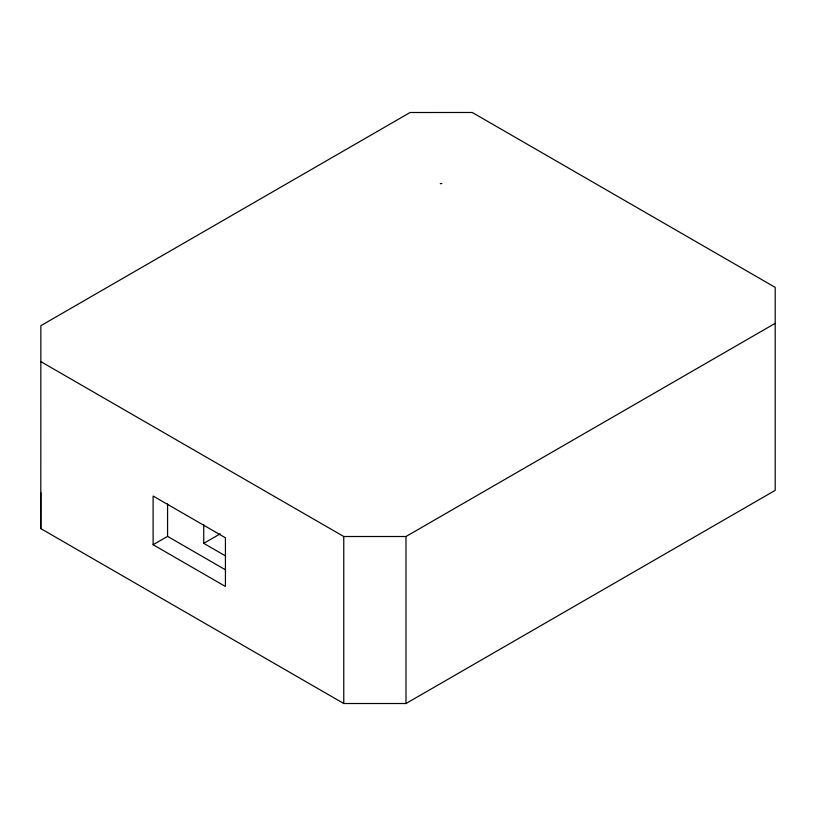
<?xml version="1.0" encoding="UTF-8"?>
<svg xmlns="http://www.w3.org/2000/svg" width="816" height="816" viewBox="0 0 816 816"><rect width="100%" height="100%" fill="white"/><g stroke="black" fill="none" stroke-linecap="round" stroke-linejoin="round"><path stroke-width="1.22" d="M40.8 528.595L40.851 325.686L410.081 112.516L472.27 112.486L775.2 287.375L775.2 490.355L405.991 703.514L343.76 703.514L40.8 528.595L40.851 492.691M153.112 544.731L153.112 496.026L225.43 537.775L225.43 586.48L153.112 544.731L167.576 536.387L225.644 569.915M167.576 536.387L167.576 503.911M225.644 555.992L203.735 543.344L203.735 524.606M203.735 543.344L220.167 533.858M40.8 361.6L343.76 536.51L405.991 536.51L775.2 323.35M440.273 183.62L441.854 183.62M405.991 536.51L405.991 703.514M343.76 536.51L343.76 703.514"/></g></svg>
